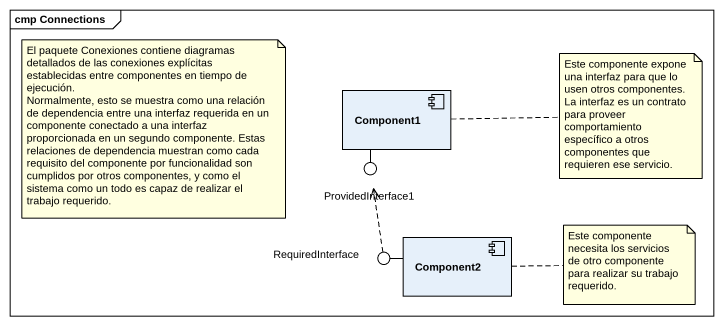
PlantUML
@startuml
mainframe cmp Connections
component Component1
() ProvidedInterface1
component Component2
() RequiredInterface
Component1 -- ProvidedInterface1
Component2 -left- RequiredInterface
RequiredInterface .up.> ProvidedInterface1
note as N1
  El paquete Conexiones contiene diagramas detallados de las conexiones explícitas establecidas entre componentes en tiempo de ejecución.
  Normalmente, esto se muestra como una relación de dependencia entre una interfaz requerida en un componente conectado a una interfaz proporcionada en un segundo componente. Estas relaciones de dependencia muestran como cada requisito del componente por funcionalidad son cumplidos por otros componentes, y como el sistema como un todo es capaz de realizar el trabajo requerido.
end note
note right of Component1 : Este componente expone una interfaz para que lo usen otros componentes. La interfaz es un contrato para proveer comportamiento específico a otros componentes que requieren ese servicio.
note right of Component2 : Este componente necesita los servicios de otro componente para realizar su trabajo requerido.
@enduml
